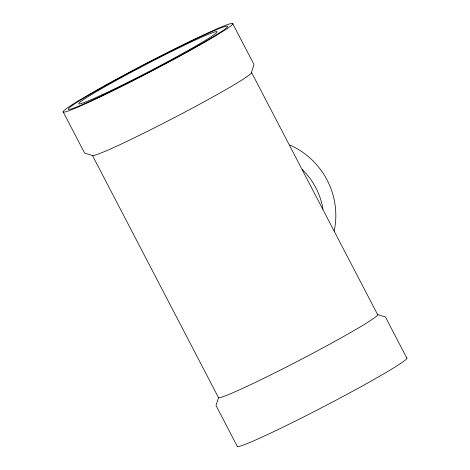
<?xml version="1.0" encoding="UTF-8"?>
<svg xmlns="http://www.w3.org/2000/svg" width="470" height="470" viewBox="0 0 470 470"><rect width="100%" height="100%" fill="white"/><g stroke="black" fill="none" stroke-linecap="round" stroke-linejoin="round"><path stroke-width="0.7" d="M232.644 23.5L253.994 64.519L251.491 72.345L377.563 314.518L385.4 316.945L406.756 357.964M63.244 112.036L84.6 153.055L92.437 155.482L218.509 397.655L216.006 405.481L237.356 446.5M302.351 169.6A69.924 68.021 50.6 0 1 322.955 209.185M251.597 72.292A89.899 4.395 -27.5 0 1 176.697 116.401A89.899 4.395 -27.5 0 1 92.337 155.535M406.856 357.911A95.739 4.676 -27.5 0 1 327.085 404.882A95.739 4.676 -27.5 0 1 237.256 446.553M289.837 145.013A75.758 73.702 50.6 0 1 334.164 231.158M377.663 314.465A89.899 4.395 -27.5 0 1 302.762 358.575A89.899 4.395 -27.5 0 1 218.403 397.708M94.94 98.976A89.899 4.395 -27.5 0 0 226.076 28.218A89.899 4.395 -27.5 0 0 122.823 76.111A89.899 4.395 -27.5 0 0 94.94 98.976M101.949 94.852A78.014 3.813 -27.5 0 0 215.742 33.452A78.014 3.813 -27.5 0 0 126.142 75.006A78.014 3.813 -27.5 0 0 101.949 94.852M91.497 101.003A95.739 4.676 -27.5 0 0 231.146 25.65A95.739 4.676 -27.5 0 0 121.19 76.651A95.739 4.676 -27.5 0 0 91.497 101.003"/></g></svg>
